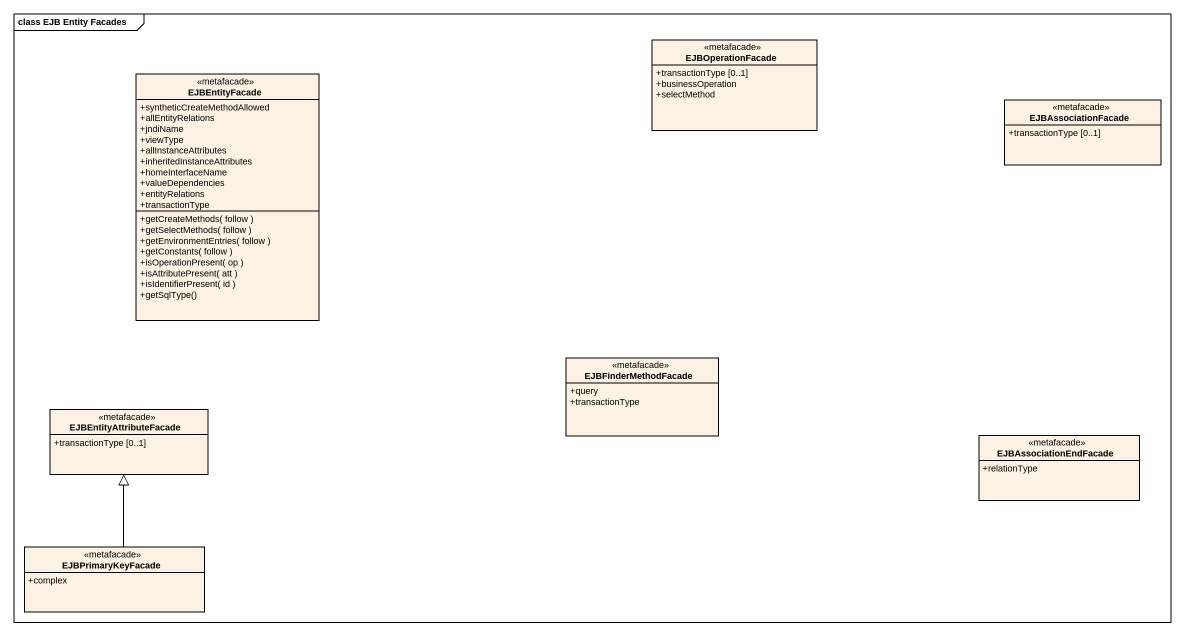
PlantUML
@startuml
mainframe class EJB Entity Facades
hide circle
hide empty members
skinparam classAttributeIconSize 0
class EJBOperationFacade <<metafacade>> {
  +transactionType [0..1]
  +businessOperation
  +selectMethod
}
class EJBEntityFacade <<metafacade>> {
  +syntheticCreateMethodAllowed
  +allEntityRelations
  +jndiName
  +viewType
  +allInstanceAttributes
  +inheritedInstanceAttributes
  +homeInterfaceName
  +valueDependencies
  +entityRelations
  +transactionType
  +getCreateMethods( follow )
  +getSelectMethods( follow )
  +getEnvironmentEntries( follow )
  +getConstants( follow )
  +isOperationPresent( op )
  +isAttributePresent( att )
  +isIdentifierPresent( id )
  +getSqlType()
}
class EJBAssociationFacade <<metafacade>> {
  +transactionType [0..1]
}
class EJBFinderMethodFacade <<metafacade>> {
  +query
  +transactionType
}
class EJBEntityAttributeFacade <<metafacade>> {
  +transactionType [0..1]
}
class EJBAssociationEndFacade <<metafacade>> {
  +relationType
}
class EJBPrimaryKeyFacade <<metafacade>> {
  +complex
}
EJBPrimaryKeyFacade -up-|> EJBEntityAttributeFacade
@enduml
